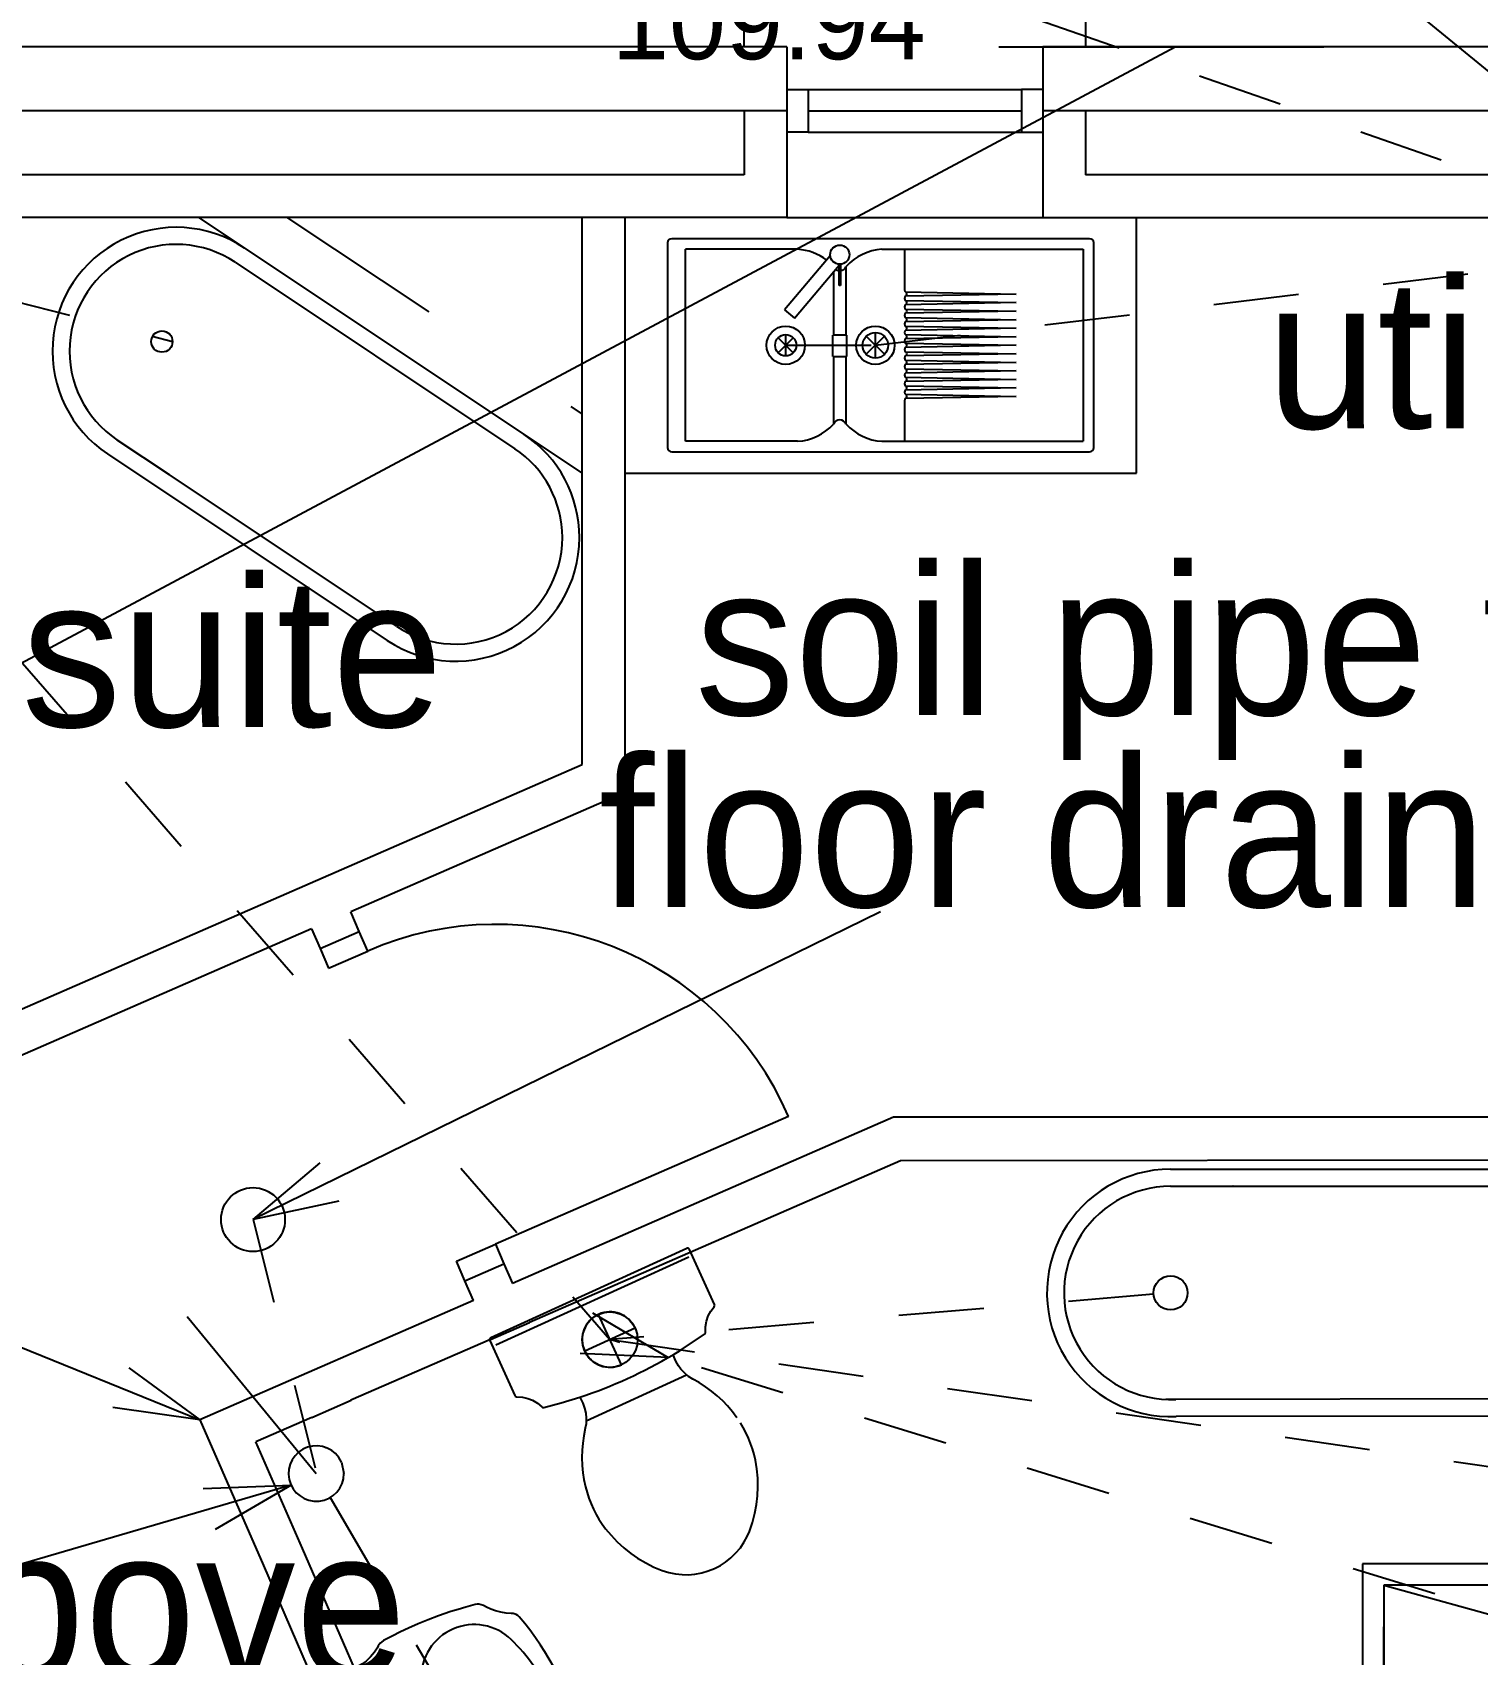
# Model space of a CAD drawing. Header units: millimetres. Extents: x -41320 to 62477, y -39180 to 41963.
# Drawn here: x 8749 to 12139, y 203 to 4006 of the extents above; entities that cross this region are included whole.
import ezdxf

# ---------------------------------------------------------------- set-up
doc = ezdxf.new("R2010")
doc.units = ezdxf.units.MM
for name, pattern in [('DASHED', [16, 8, -8]), ('DOT', [16, 4, -4, 4, -4]), ('HIDDEN', [16, 2, -2, 2, -2, 2, -2, 2, -2])]:
    doc.linetypes.add(name, pattern=pattern)
for name, color, linetype, true_color in [('1', 7, 'Continuous', 0xffffff), ('NEW_LGF_1', 7, 'Continuous', 0xffffff), ('SANITARY', 7, 'Continuous', 0xffffff), ('SV_LEVELS_(SPOT)', 7, 'Continuous', 0xffffff)]:
    doc.layers.add(name, color=color, linetype=linetype, true_color=true_color)
doc.dimstyles.new('ISO-25', dxfattribs={"dimtxt": 2.5, "dimasz": 2.5, "dimexe": 1.25, "dimexo": 0.625, "dimtad": 1, "dimtxsty": 'Standard', "dimcen": 2.5, "dimadec": 0, "dimazin": 0, "dimtfac": 1, "dimtmove": 0, "dimatfit": 3, "dimfxl": 1, "dimarcsym": 0})

# ---------------------------------------------------------------- blocks, each defined once
blk = doc.blocks.new('F5427BA7')
at = {"layer": 'NEW_LGF_1', "color": 1, "linetype": 'Continuous', "ltscale": 100}
for p, q in [((40443.7, 23827.2), (42041.4, 22518.3)), ((40186.3, 20899.7), (38714.1, 20178.3)), ((37850, 19278), (38803.3, 19556))]:
    blk.add_line(p, q, dxfattribs=at)
at = {"layer": 'NEW_LGF_1', "color": 15, "linetype": 'Continuous', "ltscale": 100}
for s, p in [('utility', (41091.1, 22033.3)), ('soil pipe from', (39750.7, 21361.4)), ('en suite', (37520.5, 21333.6)), ('floor drain over', (39525.5, 20911.4)), ('svp from kitchen above', (34261.5, 19103.6))]:
    blk.add_text(s, height=350, dxfattribs=at).set_placement(p)
at = {"layer": 'NEW_LGF_1'}
blk.add_attdef('Sfb', (0, 0), '', height=1, dxfattribs=at)
blk = doc.blocks.new('1BE0AEDB')
at = {"layer": 'NEW_LGF_1', "color": 2, "linetype": 'Continuous', "ltscale": 100}
for p, q in [((111.6, 773.3), (91.7, 819.2)), ((0, 779.2), (20, 733.4)), ((20, 733.4), (111.6, 773.3)), ((319.6, 45.8), (411.2, 85.8)), ((411.2, 85.8), (431.2, 39.9)), ((339.5, 0), (319.6, 45.8))]:
    blk.add_line(p, q, dxfattribs=at)
at = {"layer": 'NEW_LGF_1', "color": 4, "linetype": 'Continuous', "ltscale": 100}
blk.add_line((1098.8, 385.4), (411.2, 85.8), dxfattribs=at)
at = {"layer": 'NEW_LGF_1', "color": 2, "linetype": 'Continuous', "ltscale": 100}
blk.add_arc((411.2, 85.8), 750, 23.5449, 113.5449, dxfattribs=at)
blk.add_arc((411.2, 85.8), 750, 23.5449, 113.5449, dxfattribs=at)
at = {"layer": 'NEW_LGF_1'}
for tag in ['Width', 'Width_FORMULA', 'Arch_group', 'TYPE', 'Floor', 'Sfb', 'Part_Number', 'Description', 'Manufacturer', 'Quantity', 'Height', 'Symbol_Path', 'Opening_height', 'PAT_NAME', 'Group', 'Ht1', 'Return_type', 'PREFIX', 'IDENTIFIER', 'SOLID_PEN', 'OUTER_LEAF', 'CAVITY', 'INNER_LEAF', 'CAVITY_PEN', 'REVEAL', 'GABLE_ANG', 'GABLE_LEN']:
    blk.add_attdef(tag, (0, 0), '', height=1, dxfattribs=at)
blk = doc.blocks.new('15230a2t')
at = {"layer": 'NEW_LGF_1', "color": 1, "linetype": 'Continuous', "ltscale": 100}
for p, q in [((462.5, 765.1), (2.9, 555.7)), ((462.9, 765.3), (462.5, 765.1)), ((463.3, 765.4), (462.9, 765.3)), ((463.7, 765.5), (463.3, 765.4)), ((464.1, 765.5), (463.7, 765.5)), ((464.6, 765.6), (464.1, 765.5)), ((465, 765.5), (464.6, 765.6)), ((465.4, 765.5), (465, 765.5)), ((465.9, 765.4), (465.4, 765.5)), ((466.3, 765.2), (465.9, 765.4)), ((466.7, 765.1), (466.3, 765.2)), ((467.1, 764.9), (466.7, 765.1)), ((467.4, 764.6), (467.1, 764.9)), ((467.8, 764.4), (467.4, 764.6)), ((468.1, 764.1), (467.8, 764.4)), ((468.4, 763.7), (468.1, 764.1)), ((468.6, 763.4), (468.4, 763.7)), ((468.9, 763), (468.6, 763.4)), ((469.1, 762.6), (468.9, 763)), ((527.8, 633.9), (469.1, 762.6)), ((14.9, 539.2), (467.6, 745.5)), ((513.1, 607), (519.2, 618.2)), ((519.2, 618.2), (527, 628.3)), ((527, 628.3), (528, 630.1)), ((528.3, 632), (527.8, 633.9)), ((528, 630.1), (528.3, 632)), ((506.4, 581.4), (508.8, 594.8)), ((506.4, 568.5), (506.4, 581.4)), ((508.8, 594.8), (513.1, 607)), ((0.1, 552), (0, 551.6)), ((0, 551.6), (0, 551.2)), ((0, 551.2), (0, 550.7)), ((0, 550.7), (0.1, 550.3)), ((0.2, 552.5), (0.1, 552)), ((0.1, 550.3), (0.2, 549.9)), ((0.3, 552.9), (0.2, 552.5)), ((0.2, 549.9), (0.3, 549.5)), ((0.5, 553.3), (0.3, 552.9)), ((0.3, 549.5), (0.4, 549.1)), ((0.4, 549.1), (59.1, 420.4)), ((0.7, 553.7), (0.5, 553.3)), ((0.9, 554), (0.7, 553.7)), ((1.2, 554.4), (0.9, 554)), ((1.5, 554.7), (1.2, 554.4)), ((1.8, 555), (1.5, 554.7)), ((2.2, 555.3), (1.8, 555)), ((2.5, 555.5), (2.2, 555.3)), ((2.9, 555.7), (2.5, 555.5)), ((447.1, 526.1), (504.3, 564)), ((504.3, 564), (505.3, 565)), ((505.3, 565), (506.2, 566.9)), ((506.2, 566.9), (506.4, 568.5)), ((430.4, 515.9), (447.1, 526.1)), ((437.3, 500.8), (430.4, 515.9)), ((443.2, 489.9), (437.3, 500.8)), ((226.9, 361.1), (462.4, 468.4)), ((449.1, 481.7), (443.2, 489.9)), ((457.8, 472.3), (449.1, 481.7)), ((466.7, 465), (457.8, 472.3)), ((477, 458.7), (466.7, 465)), ((491.5, 450.4), (477, 458.7)), ((59.1, 420.4), (60.3, 418.6)), ((60.3, 418.6), (62, 417.6)), ((506.8, 440.6), (491.5, 450.4)), ((520.7, 430.3), (506.8, 440.6)), ((534.3, 419.1), (520.7, 430.3)), ((547, 407.3), (534.3, 419.1)), ((62, 417.6), (63.1, 417.3)), ((63.1, 417.3), (77, 416.5)), ((77, 416.5), (89.9, 413.5)), ((89.9, 413.5), (100.9, 409.1)), ((100.9, 409.1), (112.8, 401.9)), ((112.8, 401.9), (122.5, 393.5)), ((122.5, 393.5), (124.2, 392.4)), ((124.2, 392.4), (125.6, 392.1)), ((125.6, 392.1), (127.3, 392.2)), ((127.3, 392.2), (167.8, 402.9)), ((167.8, 402.9), (212, 416.4)), ((212, 416.4), (218.6, 401.9)), ((218.6, 401.9), (222.9, 390.7)), ((222.9, 390.7), (225.8, 378.4)), ((558.1, 395.7), (547, 407.3)), ((570.1, 381.7), (558.1, 395.7)), ((580.3, 368.2), (570.1, 381.7)), ((224.7, 343.7), (221, 325.6)), ((226.4, 353.8), (224.7, 343.7)), ((225.8, 378.4), (226.9, 366.8)), ((226.9, 366.8), (226.4, 353.8)), ((595, 345.3), (588.4, 356.2)), ((602, 332.1), (595, 345.3)), ((218.7, 308.8), (217.4, 292.1)), ((221, 325.6), (218.7, 308.8)), ((607.5, 320), (602, 332.1)), ((612.4, 307.9), (607.5, 320)), ((616.8, 295), (612.4, 307.9)), ((217.4, 292.1), (216.9, 274.7)), ((216.9, 274.7), (217.6, 256)), ((620.7, 281.6), (616.8, 295)), ((623.7, 268.3), (620.7, 281.6)), ((627.1, 247.9), (623.7, 268.3)), ((217.6, 256), (219.2, 239)), ((219.2, 239), (221.6, 223.4)), ((629.1, 226.6), (627.1, 247.9)), ((221.6, 223.4), (225.2, 206)), ((225.2, 206), (228.7, 193)), ((228.7, 193), (233, 179.7)), ((628.7, 184.8), (629.6, 205.9)), ((629.6, 205.9), (629.1, 226.6)), ((233, 179.7), (238.1, 166.5)), ((238.1, 166.5), (243.9, 153.7)), ((243.9, 153.7), (250.3, 141.3)), ((622.6, 144.2), (626.4, 164.8)), ((626.4, 164.8), (628.7, 184.8)), ((250.3, 141.3), (256.6, 130.5)), ((256.6, 130.5), (264.6, 118.3)), ((264.6, 118.3), (272.4, 107.6)), ((609.7, 101.4), (616.9, 122.3)), ((616.9, 122.3), (622.6, 144.2)), ((272.4, 107.6), (285, 92.4)), ((285, 92.4), (299.6, 77)), ((299.6, 77), (314.9, 63)), ((588.3, 63.3), (597.5, 76.8)), ((597.5, 76.8), (604.6, 89.7)), ((604.6, 89.7), (609.7, 101.4)), ((314.9, 63), (331.4, 49.8)), ((331.4, 49.8), (347.2, 38.9)), ((347.2, 38.9), (366.3, 27.6)), ((553.5, 29.6), (566.2, 39.6)), ((566.2, 39.6), (577.2, 50.2)), ((577.2, 50.2), (588.3, 63.3)), ((366.3, 27.6), (385.4, 18)), ((385.4, 18), (405.2, 9.9)), ((405.2, 9.9), (420.6, 5)), ((420.6, 5), (436.3, 1.8)), ((436.3, 1.8), (451.8, 0.2)), ((451.8, 0.2), (465.9, 0)), ((465.9, 0), (481.6, 1.3)), ((481.6, 1.3), (497.6, 4.2)), ((497.6, 4.2), (513.2, 8.7)), ((513.2, 8.7), (527.8, 14.6)), ((527.8, 14.6), (541.4, 21.7)), ((541.4, 21.7), (553.5, 29.6))]:
    blk.add_line(p, q, dxfattribs=at)
blk.add_arc((-131.9, 1460.4), 1099.2, 288.2323, 300.7677, dxfattribs=at)
blk.add_arc((-131.9, 1460.4), 1099.2, 288.2323, 300.7677, dxfattribs=at)
at = {"layer": 'NEW_LGF_1'}
for tag in ['Part_Number', 'Description', 'Manufacturer', 'Symbol_Description', 'PAT_NAME', 'Group']:
    blk.add_attdef(tag, (0, 0), '', height=1, dxfattribs=at)
blk = doc.blocks.new('5204F6A2')
at = {"layer": 'NEW_LGF_1', "color": 4, "linetype": 'Continuous', "ltscale": 100}
for p, q in [((9785, 12850), (6935, 12850)), ((9785, 12850), (9785, 12450)), ((11935, 12850), (10385, 12850)), ((10385, 12850), (10385, 12450)), ((9785, 12450), (6935, 12450)), ((10385, 12450), (11935, 12450))]:
    blk.add_line(p, q, dxfattribs=at)
at = {"layer": 'NEW_LGF_1', "color": 2, "linetype": 'Continuous', "ltscale": 100}
for p, q in [((9785, 12700), (6935, 12700)), ((9685, 12700), (9685, 12550)), ((11935, 12700), (10385, 12700)), ((10485, 12700), (10485, 12550)), ((9685, 12550), (7035, 12550)), ((11935, 12550), (10485, 12550))]:
    blk.add_line(p, q, dxfattribs=at)
at = {"layer": 'NEW_LGF_1', "color": 3, "linetype": 'Continuous', "ltscale": 100}
for p, q in [((9305, 11167.1), (9305, 12450)), ((9405, 12450), (9405, 11101.5)), ((6405.5, 9903.6), (9305, 11167.1)), ((9405, 11101.5), (8761.9, 10821.3)), ((8781.8, 10775.5), (8761.9, 10821.3)), ((8670.2, 10781.4), (7249.2, 10162.2)), ((8670.2, 10781.4), (8690.2, 10735.5)), ((8690.2, 10735.5), (8781.8, 10775.5)), ((10035, 10339.8), (9141.4, 9950.4)), ((11935, 10339.8), (10035, 10339.8)), ((10051.1, 10237.7), (9181.3, 9858.7)), ((11935, 10239.8), (10051.1, 10237.7)), ((9029.7, 9956.3), (9121.4, 9996.2)), ((9121.4, 9996.2), (9141.4, 9950.4)), ((9049.7, 9910.5), (9029.7, 9956.3)), ((9049.7, 9910.5), (8408, 9630.8)), ((9089.6, 9818.8), (8762.6, 9676.3)), ((8408, 9630.8), (8557.1, 9288.5)), ((8670.6, 9636.2), (8539.6, 9579.1)), ((8648.8, 9328.5), (8539.6, 9579.1))]:
    blk.add_line(p, q, dxfattribs=at)
at = {"layer": 'NEW_LGF_1'}
blk.add_attdef('Sfb', (0, 0), '', height=1, dxfattribs=at)
blk = doc.blocks.new('12101a2t')
at = {"layer": 'NEW_LGF_1', "color": 1, "linetype": 'Continuous', "ltscale": 100}
for p, q in [((227, 577.6), (198.3, 567.8)), ((244.3, 582.9), (227, 577.6)), ((262.2, 588.1), (244.3, 582.9)), ((284.6, 594), (262.2, 588.1)), ((289.1, 595.1), (284.6, 594)), ((292.7, 594.8), (289.1, 595.1)), ((298.7, 593.9), (292.7, 594.8)), ((303.6, 592.2), (298.7, 593.9)), ((311.2, 588.1), (303.6, 592.2)), ((320.8, 583.7), (311.2, 588.1)), ((332.2, 579.6), (320.8, 583.7)), ((344.7, 576.4), (332.2, 579.6)), ((356.8, 574.4), (344.7, 576.4)), ((368.8, 573.5), (356.8, 574.4)), ((373.7, 573.1), (368.8, 573.5)), ((377.7, 572), (373.7, 573.1)), ((380.8, 570.6), (377.7, 572)), ((384.4, 568.3), (380.8, 570.6)), ((127.5, 538.9), (109.1, 530.2)), ((150.5, 549.1), (127.5, 538.9)), ((174.1, 558.7), (150.5, 549.1)), ((198.3, 567.8), (174.1, 558.7)), ((387.7, 565.2), (384.4, 568.3)), ((400.5, 549.7), (387.7, 565.2)), ((412.2, 534.6), (400.5, 549.7)), ((425.7, 516.2), (412.2, 534.6)), ((56.9, 497.6), (54, 491.7)), ((59.1, 500.9), (56.9, 497.6)), ((61.6, 503.8), (59.1, 500.9)), ((64.2, 506.3), (61.6, 503.8)), ((69.2, 509.6), (64.2, 506.3)), ((89.5, 520.4), (69.2, 509.6)), ((109.1, 530.2), (89.5, 520.4)), ((437.6, 498.7), (425.7, 516.2)), ((447.5, 483.3), (437.6, 498.7)), ((28.5, 461.6), (18.6, 454.3)), ((38.9, 471.3), (28.5, 461.6)), ((48, 482.4), (38.9, 471.3)), ((54, 491.7), (48, 482.4)), ((457.7, 466.3), (447.5, 483.3)), ((467.6, 448.8), (457.7, 466.3)), ((3.8, 444.6), (3.3, 443.1)), ((3.3, 443.1), (3.3, 441.1)), ((3.3, 441.1), (3.7, 439.7)), ((3.7, 439.7), (23, 395.4)), ((5.1, 446.5), (3.8, 444.6)), ((8.7, 448.6), (5.1, 446.5)), ((18.6, 454.3), (8.7, 448.6)), ((26.8, 449.3), (217.3, 12.1)), ((477.4, 430.2), (467.6, 448.8)), ((484.6, 415.4), (477.4, 430.2)), ((0, 385.3), (34.5, 400.4)), ((23, 395.4), (174.8, 47)), ((494.2, 394.2), (484.6, 415.4)), ((502.4, 374.9), (494.2, 394.2)), ((509.6, 355.9), (502.4, 374.9)), ((516, 337.7), (509.6, 355.9)), ((522, 318.9), (516, 337.7)), ((527.9, 298.4), (522, 318.9)), ((532.6, 280.3), (527.9, 298.4)), ((537.4, 258.8), (532.6, 280.3)), ((541.1, 239.6), (537.4, 258.8)), ((544.3, 220), (541.1, 239.6)), ((547.1, 199), (544.3, 220)), ((546.1, 189.8), (547, 193.3)), ((547, 193.3), (547.4, 196.3)), ((547.4, 196.3), (547.1, 199)), ((519.8, 148.8), (525.3, 159.1)), ((525.3, 159.1), (532.4, 170.1)), ((532.4, 170.1), (539.6, 179.1)), ((539.6, 179.1), (543.8, 184.5)), ((543.8, 184.5), (546.1, 189.8)), ((505.3, 111.2), (507.3, 114.2)), ((507.3, 114.2), (510, 120.5)), ((510, 120.5), (511.5, 126.8)), ((511.5, 126.8), (515.1, 137.7)), ((515.1, 137.7), (519.8, 148.8)), ((437, 67.9), (457, 79.2)), ((457, 79.2), (478, 91.7)), ((478, 91.7), (497.7, 104.1)), ((497.7, 104.1), (502.3, 107.1)), ((502.3, 107.1), (505.3, 111.2)), ((152.7, 37.4), (186.3, 52)), ((174.8, 47), (193.8, 3.6)), ((373.8, 36.7), (397, 47.4)), ((397, 47.4), (414.7, 56.2)), ((414.7, 56.2), (437, 67.9)), ((193.8, 3.6), (194.5, 2.3)), ((194.5, 2.3), (196.3, 0.7)), ((196.3, 0.7), (197.6, 0.2)), ((197.6, 0.2), (199.4, 0)), ((199.4, 0), (201.3, 0.4)), ((201.3, 0.4), (208.4, 2.8)), ((208.4, 2.8), (218.7, 5.5)), ((218.7, 5.5), (233.1, 7.5)), ((233.1, 7.5), (241.1, 7.8)), ((241.1, 7.8), (249.5, 7.5)), ((249.5, 7.5), (259.1, 6.4)), ((259.1, 6.4), (266.8, 4.9)), ((266.8, 4.9), (271.5, 3.4)), ((271.5, 3.4), (276.3, 2.5)), ((276.3, 2.5), (280.8, 2.3)), ((280.8, 2.3), (285.6, 2.7)), ((285.6, 2.7), (288.9, 3.8)), ((288.9, 3.8), (311.3, 11.5)), ((311.3, 11.5), (332.7, 19.5)), ((332.7, 19.5), (350.4, 26.6)), ((350.4, 26.6), (373.8, 36.7))]:
    blk.add_line(p, q, dxfattribs=at)
for centre, radius in [((132.3, 344.8), 15), ((264, 293.1), 22.5), ((212.2, 161.5), 15)]:
    blk.add_circle(centre, radius, dxfattribs=at)
for centre, radius, start, end in [((282.2, 422), 125.2, 46.2542, 180.8327), ((282.2, 422), 125.2, 46.2542, 180.8327), ((92.3, 223.6), 399.7, 22.7759, 46.2539), ((92.3, 223.6), 399.7, 22.7759, 46.2539), ((554.4, 425.5), 397.4, 180.7678, 204.2433), ((554.4, 425.5), 397.4, 180.7678, 204.2433), ((132.3, 344.8), 15, 0, 0), ((96.4, 214.7), 399.5, 0.834, 24.1824), ((96.4, 214.7), 399.5, 0.834, 24.1824), ((264, 293.1), 22.5, 0, 0), ((560.5, 417), 399.7, 202.7749, 226.2579), ((560.5, 417), 399.7, 202.7749, 226.2579), ((370.7, 218.7), 125.2, 226.2613, 0.8328), ((370.7, 218.7), 125.2, 226.2613, 0.8328), ((212.2, 161.5), 15, 0, 0)]:
    blk.add_arc(centre, radius, start, end, dxfattribs=at)
at = {"layer": 'NEW_LGF_1'}
for tag in ['Part_Number', 'Description', 'Manufacturer', 'Symbol_Description', 'PAT_NAME', 'Group']:
    blk.add_attdef(tag, (0, 0), '', height=1, dxfattribs=at)
blk = doc.blocks.new('0088EA95')
at = {"layer": 'NEW_LGF_1', "color": 2, "linetype": 'Continuous', "ltscale": 100}
for p, q in [((1200, 0), (1200, 600)), ((0, 0), (1200, 0))]:
    blk.add_line(p, q, dxfattribs=at)
at = {"layer": 'NEW_LGF_1'}
blk.add_attdef('Sfb', (0, 0), '', height=1, dxfattribs=at)
blk = doc.blocks.new('Campus_D-150')
at = {"layer": 'NEW_LGF_1', "color": 2, "linetype": 'Continuous', "ltscale": 100}
for p, q in [((990, 500), (10, 500)), ((0, 490), (0, 10)), ((381.7, 459.4), (274.7, 332.8)), ((1000, 10), (1000, 490)), ((297.6, 313.5), (402.5, 437.5)), ((402.5, 390), (402.5, 440.1)), ((405.5, 440.1), (405.5, 390)), ((405.5, 390), (402.5, 390)), ((274.7, 332.8), (297.6, 313.5)), ((10, 0), (990, 0))]:
    blk.add_line(p, q, dxfattribs=at)
at = {"layer": 'NEW_LGF_1', "color": 1, "linetype": 'Continuous', "ltscale": 100}
for p, q in [((42, 25), (42, 475)), ((305, 475), (42, 475)), ((503, 475), (975, 475)), ((556, 475), (556, 380)), ((975, 475), (975, 25)), ((389, 421.5), (389, 274)), ((419, 274), (419, 434.8)), ((558.5, 375), (817.6, 370)), ((817.6, 370), (558.5, 365)), ((558.5, 355), (817.6, 350)), ((817.6, 350), (558.5, 345)), ((558.5, 335), (817.6, 330)), ((817.6, 330), (558.5, 325)), ((558.5, 315), (817.6, 310)), ((817.6, 310), (558.5, 305)), ((259.7, 232.3), (295, 267.7)), ((295, 232.3), (259.7, 267.7)), ((277.4, 225), (277.4, 275)), ((420, 274), (388, 274)), ((388, 224), (388, 274)), ((420, 274), (420, 224)), ((466.3, 228.8), (508.7, 271.2)), ((508.7, 228.8), (466.3, 271.2)), ((487.5, 220), (487.5, 280)), ((558.5, 295), (817.6, 290)), ((817.6, 290), (558.5, 285)), ((558.5, 275), (817.6, 270)), ((817.6, 270), (558.5, 265)), ((558.5, 255), (817.6, 250)), ((817.6, 250), (558.5, 245)), ((558.5, 235), (817.6, 230)), ((817.6, 230), (558.5, 225)), ((388, 224), (420, 224)), ((389, 224), (389, 65.2)), ((419, 65.2), (419, 224)), ((558.5, 215), (817.6, 210)), ((817.6, 210), (558.5, 205)), ((558.5, 195), (817.6, 190)), ((817.6, 190), (558.5, 185)), ((558.5, 175), (817.6, 170)), ((817.6, 170), (558.5, 165)), ((558.5, 155), (817.6, 150)), ((556, 120), (556, 25)), ((817.6, 150), (558.5, 145)), ((558.5, 135), (817.6, 130)), ((817.6, 130), (558.5, 125)), ((305, 25), (42, 25)), ((503, 25), (975, 25))]:
    blk.add_line(p, q, dxfattribs=at)
at = {"layer": 'NEW_LGF_1', "color": 2, "linetype": 'Continuous', "ltscale": 100}
blk.add_circle((404, 462.5), 22.5, dxfattribs=at)
at = {"layer": 'NEW_LGF_1', "color": 1, "linetype": 'Continuous', "ltscale": 100}
for centre, radius in [((277.4, 250), 45), ((277.4, 250), 25), ((487.5, 250), 45), ((487.5, 250), 30)]:
    blk.add_circle(centre, radius, dxfattribs=at)
at = {"layer": 'NEW_LGF_1', "color": 2, "linetype": 'Continuous', "ltscale": 100}
for centre, radius, start, end in [((10, 490), 10, 90, 180), ((10, 490), 10, 90, 180), ((990, 490), 10, 0, 90), ((990, 490), 10, 0, 90), ((404, 462.5), 22.5, 0, 0), ((10, 10), 10, 180, 270), ((10, 10), 10, 180, 270), ((990, 10), 10, 270, 0), ((990, 10), 10, 270, 0)]:
    blk.add_arc(centre, radius, start, end, dxfattribs=at)
at = {"layer": 'NEW_LGF_1', "color": 1, "linetype": 'Continuous', "ltscale": 100}
for centre, radius, start, end in [((298.3, 353.1), 122.1, 52.0831, 86.8462), ((298.3, 353.1), 122.1, 52.0831, 86.8462), ((509.7, 353.1), 122.1, 93.1538, 138.007), ((509.7, 353.1), 122.1, 93.1538, 138.007), ((404, 441.4), 16.4, 234.5549, 264.748), ((404, 441.4), 16.4, 234.5549, 264.748), ((404, 441.4), 16.4, 275.252, 336.2584), ((404, 441.4), 16.4, 275.252, 336.2584), ((562.2, 380), 6.25, 180, 233.1301), ((562.2, 380), 6.25, 180, 233.1301), ((562.2, 360), 6.25, 126.8699, 233.1301), ((562.2, 360), 6.25, 126.8699, 233.1301), ((562.2, 340), 6.25, 126.8699, 233.1301), ((562.2, 340), 6.25, 126.8699, 233.1301), ((554.7, 370), 6.25, 306.8699, 53.1301), ((554.7, 370), 6.25, 306.8699, 53.1301), ((554.7, 350), 6.25, 306.8699, 53.1301), ((554.7, 350), 6.25, 306.8699, 53.1301), ((562.2, 320), 6.25, 126.8699, 233.1301), ((562.2, 320), 6.25, 126.8699, 233.1301), ((562.2, 300), 6.25, 126.8699, 233.1301), ((562.2, 300), 6.25, 126.8699, 233.1301), ((554.7, 330), 6.25, 306.8699, 53.1301), ((554.7, 330), 6.25, 306.8699, 53.1301), ((554.7, 310), 6.25, 306.8699, 53.1301), ((554.7, 310), 6.25, 306.8699, 53.1301), ((277.4, 250), 45, 0, 0), ((277.4, 250), 25, 0, 0), ((487.5, 250), 45, 0, 0), ((487.5, 250), 30, 0, 0), ((562.2, 280), 6.25, 126.8699, 233.1301), ((562.2, 280), 6.25, 126.8699, 233.1301), ((554.7, 290), 6.25, 306.8699, 53.1301), ((554.7, 290), 6.25, 306.8699, 53.1301), ((554.7, 270), 6.25, 306.8699, 53.1301), ((554.7, 270), 6.25, 306.8699, 53.1301), ((562.2, 260), 6.25, 126.8699, 233.1301), ((562.2, 260), 6.25, 126.8699, 233.1301), ((562.2, 240), 6.25, 126.8699, 233.1301), ((562.2, 240), 6.25, 126.8699, 233.1301), ((554.7, 250), 6.25, 306.8699, 53.1301), ((554.7, 250), 6.25, 306.8699, 53.1301), ((554.7, 230), 6.25, 306.8699, 53.1301), ((554.7, 230), 6.25, 306.8699, 53.1301), ((562.2, 220), 6.25, 126.8699, 233.1301), ((562.2, 220), 6.25, 126.8699, 233.1301), ((562.2, 200), 6.25, 126.8699, 233.1301), ((562.2, 200), 6.25, 126.8699, 233.1301), ((554.7, 210), 6.25, 306.8699, 53.1301), ((554.7, 210), 6.25, 306.8699, 53.1301), ((554.7, 190), 6.25, 306.8699, 53.1301), ((554.7, 190), 6.25, 306.8699, 53.1301), ((562.2, 180), 6.25, 126.8699, 233.1301), ((562.2, 180), 6.25, 126.8699, 233.1301), ((562.2, 160), 6.25, 126.8699, 233.1301), ((562.2, 160), 6.25, 126.8699, 233.1301), ((554.7, 170), 6.25, 306.8699, 53.1301), ((554.7, 170), 6.25, 306.8699, 53.1301), ((554.7, 150), 6.25, 306.8699, 53.1301), ((554.7, 150), 6.25, 306.8699, 53.1301), ((562.2, 140), 6.25, 126.8699, 233.1301), ((562.2, 140), 6.25, 126.8699, 233.1301), ((562.2, 120), 6.25, 126.8699, 180), ((562.2, 120), 6.25, 126.8699, 180), ((554.7, 130), 6.25, 306.8699, 53.1301), ((554.7, 130), 6.25, 306.8699, 53.1301), ((298.3, 146.9), 122.1, 273.1538, 318.007), ((298.3, 146.9), 122.1, 273.1538, 318.007), ((404, 58.6), 16.4, 23.7416, 156.2584), ((404, 58.6), 16.4, 23.7416, 156.2584), ((509.7, 146.9), 122.1, 221.993, 266.8462), ((509.7, 146.9), 122.1, 221.993, 266.8462)]:
    blk.add_arc(centre, radius, start, end, dxfattribs=at)
at = {"layer": 'NEW_LGF_1'}
for tag in ['Width', 'Part_Number', 'Manufacturer', 'Quantity', 'Length', 'Symbol_Description', 'PAT_NAME']:
    blk.add_attdef(tag, (0, 0), '', height=1, dxfattribs=at)
blk = doc.blocks.new('FEC1F33C')
at = {"layer": 'NEW_LGF_1', "color": 2, "linetype": 'Continuous', "ltscale": 100}
for p, q in [((0, 400), (0, 500)), ((0, 500), (800, 500)), ((800, 500), (800, 400)), ((100, 300), (150, 300)), ((150, 300), (150, 200)), ((700, 300), (650, 300)), ((650, 300), (650, 200)), ((150, 250), (650, 250)), ((150, 200), (100, 200)), ((650, 200), (700, 200)), ((100, 0), (700, 0))]:
    blk.add_line(p, q, dxfattribs=at)
at = {"layer": 'NEW_LGF_1', "color": 1, "linetype": 'Continuous', "ltscale": 100}
for p, q in [((150, 300), (650, 300)), ((150, 200), (650, 200))]:
    blk.add_line(p, q, dxfattribs=at)
at = {"layer": 'NEW_LGF_1'}
for tag in ['Width', 'Width_FORMULA', 'Arch_group', 'TYPE', 'Floor', 'Sfb', 'Part_Number', 'Description', 'Manufacturer', 'Quantity', 'Height', 'Symbol_Path', 'Opening_height', 'PAT_NAME', 'Group', 'Return_type', 'PREFIX', 'IDENTIFIER', 'NUMBER', 'OUTER_LEAF', 'CAVITY', 'INNER_LEAF']:
    blk.add_attdef(tag, (0, 0), '', height=1, dxfattribs=at)
blk = doc.blocks.new('46315149')
at = {"layer": '1', "color": 3, "linetype": 'Continuous', "ltscale": 100}
for p, q in [((8988.7, 6430.6), (9080.4, 6470.5)), ((8907.4, 5115.2), (8547.9, 5940.3)), ((8456.2, 5900.3), (8815.8, 5075.3))]:
    blk.add_line(p, q, dxfattribs=at)
at = {"layer": '1', "color": 1, "linetype": 'Continuous', "ltscale": 100}
for p, q in [((11834.1, 5904.6), (11034.1, 5904.6)), ((11034.1, 5904.6), (11034.1, 4485.1)), ((11784.1, 5854.6), (11084.1, 5854.6)), ((11084.1, 5854.6), (11084.1, 4557.1))]:
    blk.add_line(p, q, dxfattribs=at)
at = {"layer": '1', "color": 1, "linetype": 'DOT', "ltscale": 100}
blk.add_line((11084.1, 4557.1), (11084.1, 5854.6), dxfattribs=at)
blk = doc.blocks.new('A24E0919')
at = {"layer": '1', "color": 1, "linetype": 'Continuous', "ltscale": 100}
for p, q in [((2068.9, 1165.6), (3008.9, 1165.3)), ((2068.9, 1125.3), (3008.9, 1125.3)), ((3034.8, 626.7), (2057.4, 625.6)), ((2981.6, 586.6), (2081.9, 585.6))]:
    blk.add_line(p, q, dxfattribs=at)
for centre, radius in [((2068.9, 875.3), 40), ((753.8, 765.7), 65)]:
    blk.add_circle(centre, radius, dxfattribs=at)
for centre, radius, start, end in [((2068.9, 875.3), 290, 90, 272.5641), ((2068.9, 875.3), 290, 90, 272.5641), ((2068.9, 875.3), 250, 90, 272.7568), ((2068.9, 875.3), 250, 90, 272.7568), ((2068.9, 875.3), 290, 59.5497, 59.7208), ((2068.9, 875.3), 290, 59.5497, 59.7208), ((2068.9, 875.3), 40, 0, 0), ((753.8, 765.7), 65, 0, 0)]:
    blk.add_arc(centre, radius, start, end, dxfattribs=at)
at = {"layer": '1', "color": 2, "linetype": 'Continuous', "ltscale": 100}
blk.add_arc((65, 451.8), 65, 24.5, 0, dxfattribs=at)
blk.add_arc((65, 451.8), 65, 24.5, 0, dxfattribs=at)
blk = doc.blocks.new('CE8D17FD')
at = {"layer": '1', "color": 2, "linetype": 'HIDDEN', "ltscale": 100}
for p, q in [((4503.6, 1979.6), (3228.4, 1873.3)), ((5545.2, 1159.3), (3228.4, 1873.3)), ((3228.4, 1873.3), (6493.5, 1401.3)), ((2572.4, 1503.2), (2883.1, 971.6))]:
    blk.add_line(p, q, dxfattribs=at)
at = {"layer": '1', "color": 1, "linetype": 'Continuous', "ltscale": 100}
for p, q in [((3255.3, 1814.1), (3201.4, 1932.4)), ((3287.5, 1900.2), (3169.2, 1846.3)), ((2480.4, 1532.4), (2481.1, 1532.7)), ((5043.5, 1297.6), (5043.5, 1297.6)), ((5043.5, 1297.6), (5544.9, 1158.3))]:
    blk.add_line(p, q, dxfattribs=at)
at = {"layer": '1', "color": 3, "linetype": 'Continuous', "ltscale": 100}
blk.add_line((2529.1, 1690.9), (2621.1, 1731.1), dxfattribs=at)
at = {"layer": '1', "color": 1, "linetype": 'Continuous', "ltscale": 100}
for start, end in [(24.5, 204.5), (24.5, 204.5), (114.4949, 294.4949), (114.4949, 294.4949)]:
    blk.add_arc((3228.4, 1873.3), 65, start, end, dxfattribs=at)
blk = doc.blocks.new('E3600B2T')
at = {"layer": 'SANITARY', "color": 2, "linetype": 'HIDDEN', "ltscale": 100}
for p, q in [((275, 5185.8), (7114.9, 2810.8)), ((275, 5185.8), (4559.9, 254.3)), ((2711, 2804.8), (3533.9, 2594.6)), ((5182.4, 2585.8), (7049.9, 2810.8)), ((4972.3, 2585.8), (5182.4, 2585.8)), ((4972.3, 2585.8), (5182.4, 2585.8)), ((3893.3, 0), (3891.4, 2.2))]:
    blk.add_line(p, q, dxfattribs=at)
at = {"layer": 'SANITARY', "color": 1, "linetype": 'Continuous', "ltscale": 100}
for p, q in [((3594.9, 2885.8), (4494.9, 2285.8)), ((3680.9, 2780.4), (4336.8, 2343.1)), ((3403.6, 2364.4), (3525.8, 2282.9)), ((3381.4, 2331.1), (4037.3, 1893.8)), ((4059.5, 1927.1), (3525.8, 2282.9))]:
    blk.add_line(p, q, dxfattribs=at)
at = {"layer": 'SANITARY', "color": 1, "linetype": 'DOT', "ltscale": 100}
blk.add_line((3802.2, 2885.8), (4494.9, 2424), dxfattribs=at)
at = {"layer": 'SANITARY', "color": 1, "linetype": 'Continuous', "ltscale": 100}
blk.add_circle((3508.9, 2594.6), 25, dxfattribs=at)
for centre, radius, start, end in [((3542.2, 2572.4), 290, 56.3099, 236.3099), ((3542.2, 2572.4), 290, 56.3099, 236.3099), ((3542.2, 2572.4), 250, 56.3099, 236.3099), ((3542.2, 2572.4), 250, 56.3099, 236.3099), ((3508.9, 2594.6), 25, 0, 0), ((4198.2, 2135.1), 290, 0, 56.3099), ((4198.2, 2135.1), 290, 0, 56.3099), ((4198.2, 2135.1), 250, 0, 56.3099), ((4198.2, 2135.1), 250, 0, 56.3099), ((4198.2, 2135.1), 290, 236.3099, 0), ((4198.2, 2135.1), 290, 236.3099, 0), ((4198.2, 2135.1), 250, 236.3099, 0), ((4198.2, 2135.1), 250, 236.3099, 0)]:
    blk.add_arc(centre, radius, start, end, dxfattribs=at)
at = {"layer": 'SANITARY'}
for tag in ['Part_Number', 'Description', 'Manufacturer', 'Quantity', 'Symbol_Description', 'PAT_NAME']:
    blk.add_attdef(tag, (0, 0), '', height=1, dxfattribs=at)
blk = doc.blocks.new('769E3156')
at = {"layer": 'NEW_LGF_1', "color": 2, "linetype": 'Continuous', "ltscale": 100}
for p, q in [((0, 96), (206, 104)), ((206, 104), (28, 0))]:
    blk.add_line(p, q, dxfattribs=at)
at = {"layer": 'NEW_LGF_1'}
blk.add_attdef('Sfb', (0, 0), '', height=1, dxfattribs=at)
blk = doc.blocks.new('BD57E0AE')
at = {"layer": 'NEW_LGF_1', "color": 2, "linetype": 'Continuous', "ltscale": 100}
for p, q in [((28.7, 105.2), (205.9, 0)), ((205.9, 0), (0, 9.4))]:
    blk.add_line(p, q, dxfattribs=at)
at = {"layer": 'NEW_LGF_1'}
blk.add_attdef('Sfb', (0, 0), '', height=1, dxfattribs=at)
blk = doc.blocks.new('ACBE2AA3')
at = {"layer": 'NEW_LGF_1', "color": 2, "linetype": 'Continuous', "ltscale": 100}
for p, q in [((0, 96), (206, 104)), ((206, 104), (28, 0))]:
    blk.add_line(p, q, dxfattribs=at)
at = {"layer": 'NEW_LGF_1'}
blk.add_attdef('Sfb', (0, 0), '', height=1, dxfattribs=at)
blk = doc.blocks.new('0B49E15F')
at = {"layer": 'NEW_LGF_1', "color": 2, "linetype": 'Continuous', "ltscale": 100}
for p, q in [((0, 83.4), (0, 83.4)), ((74.8, 0.3), (73.3, 0))]:
    blk.add_line(p, q, dxfattribs=at)
at = {"layer": 'NEW_LGF_1'}
blk.add_attdef('Sfb', (0, 0), '', height=1, dxfattribs=at)
blk = doc.blocks.new('8C7DA736')
at = {"layer": 'NEW_LGF_1', "color": 2, "linetype": 'Continuous', "ltscale": 100}
for p, q in [((0, 0), (157.6, 132.9)), ((201.6, 43.1), (0, 0))]:
    blk.add_line(p, q, dxfattribs=at)
at = {"layer": 'NEW_LGF_1'}
blk.add_attdef('Sfb', (0, 0), '', height=1, dxfattribs=at)
blk = doc.blocks.new('E66CD10F')
at = {"layer": '1', "color": 2, "linetype": 'Continuous', "ltscale": 100}
for p, q in [((37.6, 121.5), (204.1, 0)), ((204.1, 0), (0, 28.8))]:
    blk.add_line(p, q, dxfattribs=at)
blk = doc.blocks.new('F2035AC3')
at = {"layer": '1', "color": 1, "linetype": 'Continuous', "ltscale": 100}
blk.add_line((0, 11653.9), (4459, 9845.8), dxfattribs=at)
at = {"layer": '1', "color": 2, "linetype": 'DASHED', "ltscale": 100}
blk.add_line((3414.1, 11324.4), (4731.9, 9719.4), dxfattribs=at)
at = {"layer": '1', "color": 2, "linetype": 'HIDDEN', "ltscale": 100}
blk.add_line((4583.9, 10315), (4732.6, 9719.6), dxfattribs=at)
at = {"layer": '1', "color": 2, "linetype": 'Continuous', "ltscale": 100}
blk.add_line((4791.4, 9746.5), (4797.2, 9719.6), dxfattribs=at)
blk.add_circle((4583.9, 10315), 75, dxfattribs=at)
blk.add_arc((4583.9, 10315), 75, 0, 0, dxfattribs=at)
blk = doc.blocks.new('E3600B2T00180')
at = {"layer": 'SANITARY', "color": 2, "linetype": 'HIDDEN', "ltscale": 100}
for p, q in [((275, 5185.8), (7114.9, 2810.8)), ((275, 5185.8), (4559.9, 254.3)), ((2711, 2804.8), (3533.9, 2594.6)), ((5182.4, 2585.8), (7049.9, 2810.8)), ((4972.3, 2585.8), (5182.4, 2585.8)), ((4972.3, 2585.8), (5182.4, 2585.8)), ((3893.3, 0), (3891.4, 2.2))]:
    blk.add_line(p, q, dxfattribs=at)
at = {"layer": 'SANITARY', "color": 1, "linetype": 'Continuous', "ltscale": 100}
for p, q in [((3594.9, 2885.8), (4494.9, 2285.8)), ((3680.9, 2780.4), (4336.8, 2343.1)), ((3403.6, 2364.4), (3525.8, 2282.9)), ((3381.4, 2331.1), (4037.3, 1893.8)), ((4059.5, 1927.1), (3525.8, 2282.9))]:
    blk.add_line(p, q, dxfattribs=at)
at = {"layer": 'SANITARY', "color": 1, "linetype": 'DOT', "ltscale": 100}
blk.add_line((3802.2, 2885.8), (4494.9, 2424), dxfattribs=at)
at = {"layer": 'SANITARY', "color": 1, "linetype": 'Continuous', "ltscale": 100}
blk.add_circle((3508.9, 2594.6), 25, dxfattribs=at)
for centre, radius, start, end in [((3542.2, 2572.4), 290, 56.3099, 236.3099), ((3542.2, 2572.4), 290, 56.3099, 236.3099), ((3542.2, 2572.4), 250, 56.3099, 236.3099), ((3542.2, 2572.4), 250, 56.3099, 236.3099), ((3508.9, 2594.6), 25, 0, 0), ((4198.2, 2135.1), 290, 0, 56.3099), ((4198.2, 2135.1), 290, 0, 56.3099), ((4198.2, 2135.1), 250, 0, 56.3099), ((4198.2, 2135.1), 250, 0, 56.3099), ((4198.2, 2135.1), 290, 236.3099, 0), ((4198.2, 2135.1), 290, 236.3099, 0), ((4198.2, 2135.1), 250, 236.3099, 0), ((4198.2, 2135.1), 250, 236.3099, 0)]:
    blk.add_arc(centre, radius, start, end, dxfattribs=at)
at = {"layer": 'SANITARY'}
for tag in ['Part_Number', 'Description', 'Manufacturer', 'Quantity', 'Symbol_Description', 'PAT_NAME']:
    blk.add_attdef(tag, (0, 0), '', height=1, dxfattribs=at)
blk = doc.blocks.new('B5121D4A')
at = {"layer": 'NEW_LGF_1', "color": 9, "linetype": 'Continuous', "ltscale": 100}
blk.add_line((18401.2, 15932.3), (19163.7, 15932), dxfattribs=at)
blk.add_leader([(9379.8, 10894.7), (18815.4, 15932.3)], dimstyle='ISO-25', override={"dimasz": 200}, dxfattribs=at)

msp = doc.modelspace()

# ---------------------------------------------------------------- block references
at = {"layer": '1'}
for name, p in [('46315149', (834.5, -5488.9)), ('F2035AC3', (4682.5, -9092.1)), ('CE8D17FD', (6875.2, -931.8)), ('A24E0919', (9349.7, 175.7)), ('E66CD10F', (8937.4, 753.7))]:
    msp.add_blockref(name, p, dxfattribs=at)
at = {"layer": 'NEW_LGF_1'}
for name, p in [('F5427BA7', (-29447.8, -18955.4)), ('5204F6A2', (733.6, -8877.1)), ('B5121D4A', (-7385.8, -11959.4)), ('FEC1F33C', (10418.6, 3572.9)), ('0088EA95', (10138.6, 2972.9)), ('Campus_D-150', (10238.6, 3022.9)), ('1BE0AEDB', (9423.8, 1079.2)), ('8C7DA736', (9266.4, 1222.9)), ('15230a2t', (9821.1, 390.2)), ('BD57E0AE', (10034, 899.4)), ('0B49E15F', (9281.4, 600.5)), ('769E3156', (9149.6, 496.5)), ('ACBE2AA3', (9149.6, 496.5)), ('12101a2t', (9503.2, -274))]:
    msp.add_blockref(name, p, dxfattribs=at)
at = {"layer": 'SANITARY'}
for name in ['E3600B2T', 'E3600B2T00180']:
    msp.add_blockref(name, (5543.7, 687.1), dxfattribs=at)

# ---------------------------------------------------------------- texts
at = {"layer": 'SV_LEVELS_(SPOT)', "color": 1, "linetype": 'Continuous', "ltscale": 100}
msp.add_text('109.94', height=180, dxfattribs=at).set_placement((10107.9, 3943.6))

doc.saveas('drawing.dxf')
